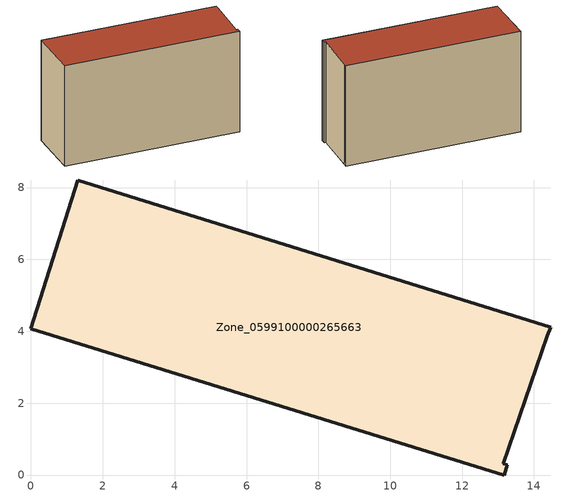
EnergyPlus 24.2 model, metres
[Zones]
Zone_0599100000265663
 floor ground (C_G): 13.26,0.29 13.17,0 0,4.07 1.3,8.21 14.46,4.11 14.36,3.87 13.15,0.32 z0.56
 wall outside (C_F): 14.36,3.87 14.46,4.11 1.3,8.21 0,4.07 13.17,0 13.26,0.29 13.15,0.32 14.36,3.87 z0.56:8.77
 roof outside (C_R): 13.15,0.32 14.36,3.87 14.46,4.11 1.3,8.21 0,4.07 13.17,0 13.26,0.29 z8.77
[BUILDING]
Pand.0599100000265663: North Axis=0; Terrain=City; Loads Convergence Tolerance Value=0.04; Temperature Convergence Tolerance Value=0.4; Solar Distribution=FullExterior; Maximum Number of Warmup Days=25; Minimum Number of Warmup Days=1
[Site:Location]
Rotterdam.The.Hague.AP_ZH_NLD Design_Conditions: Latitude=51.96; Longitude=4.45; Time Zone=1; Elevation=-4.5
[SITE:GROUNDTEMPERATURE:BUILDINGSURFACE]
18, 18, 18, 18, 18, 18, 18, 18, 18, 18, 18, 18
[MATERIAL] Thermal Absorptance=0.9; Solar Absorptance=0.7; Visible Absorptance=0.7
Name | Roughness | Thickness | Conductivity | Density | Specific Heat
G.TI.1965-1974 | MediumSmooth | 0.15 | 0.882353 | 540 | 1210
F.TI.1965-1974 | Rough | 0.3 | 0.697674 | 1920 | 840
R.TI.1965-1974 | MediumRough | 0.2 | 0.232558 | 1500 | 1000
[CONSTRUCTION]
C_G: G.TI.1965-1974
C_F: F.TI.1965-1974
C_R: R.TI.1965-1974
[ZONE]
Zone_0599100000265663: Type=1; Multiplier=1; Ceiling Height=Autocalculate; Volume=Autocalculate; Floor Area=autocalculate; Part of Total Floor Area=Yes
[ZONEINFILTRATION:DESIGNFLOWRATE]
Infil_Zone_0599100000265663: Zone or ZoneList or Space or SpaceList=Zone_0599100000265663; Schedule=AlwaysOn; Design Flow Rate Calculation Method=Flow/Area; Flow Rate per Floor Area=0.003; Constant Term Coefficient=1; Temperature Term Coefficient=0; Velocity Term Coefficient=0; Velocity Squared Term Coefficient=0
[HVACTEMPLATE:ZONE:IDEALLOADSAIRSYSTEM]
Zone_0599100000265663: Maximum Heating Supply Air Temperature=50; Minimum Cooling Supply Air Temperature=13; Maximum Heating Supply Air Humidity Ratio=0.0156; Minimum Cooling Supply Air Humidity Ratio=0.0077; Heating Limit=NoLimit; Cooling Limit=NoLimit; Dehumidification Control Type=ConstantSensibleHeatRatio; Cooling Sensible Heat Ratio=0.7; Dehumidification Setpoint=60; Humidification Control Type=None; Humidification Setpoint=30; Outdoor Air Method=None; Outdoor Air Flow Rate per Person=0.00944; Outdoor Air Flow Rate per Zone Floor Area=0; Outdoor Air Flow Rate per Zone=0; Demand Controlled Ventilation Type=None; Outdoor Air Economizer Type=NoEconomizer; Heat Recovery Type=None; Sensible Heat Recovery Effectiveness=0.7; Latent Heat Recovery Effectiveness=0.65
[ZONECONTROL:THERMOSTAT]
ThermostatControl_Zone_0599100000265663: Zone or ZoneList=Zone_0599100000265663; Control Type Schedule=DualSetpointControlType; Control 1=Thermostat_Zone_0599100000265663; Temperature Difference Between Cutout And Setpoint=0
[THERMOSTATSETPOINT:DUALSETPOINT]
Thermostat_Zone_0599100000265663: Heating Setpoint Temperature Schedule=HeatingSetpoint_Zone_0599100000265663; Cooling Setpoint Temperature Schedule=CoolingSetpoint_Zone_0599100000265663
[SCHEDULE:COMPACT]
HeatingSetpoint_Zone_0599100000265663: Through: 12/31, For: AllDays, Until: 24:00, 21
CoolingSetpoint_Zone_0599100000265663: Through: 12/31, For: AllDays, Until: 24:00, 24
DualSetpointControlType: Through: 12/31, For: AllDays, Until: 24:00, 4
AlwaysOn: Through: 12/31, For: AllDays, Until: 24:00, 1
